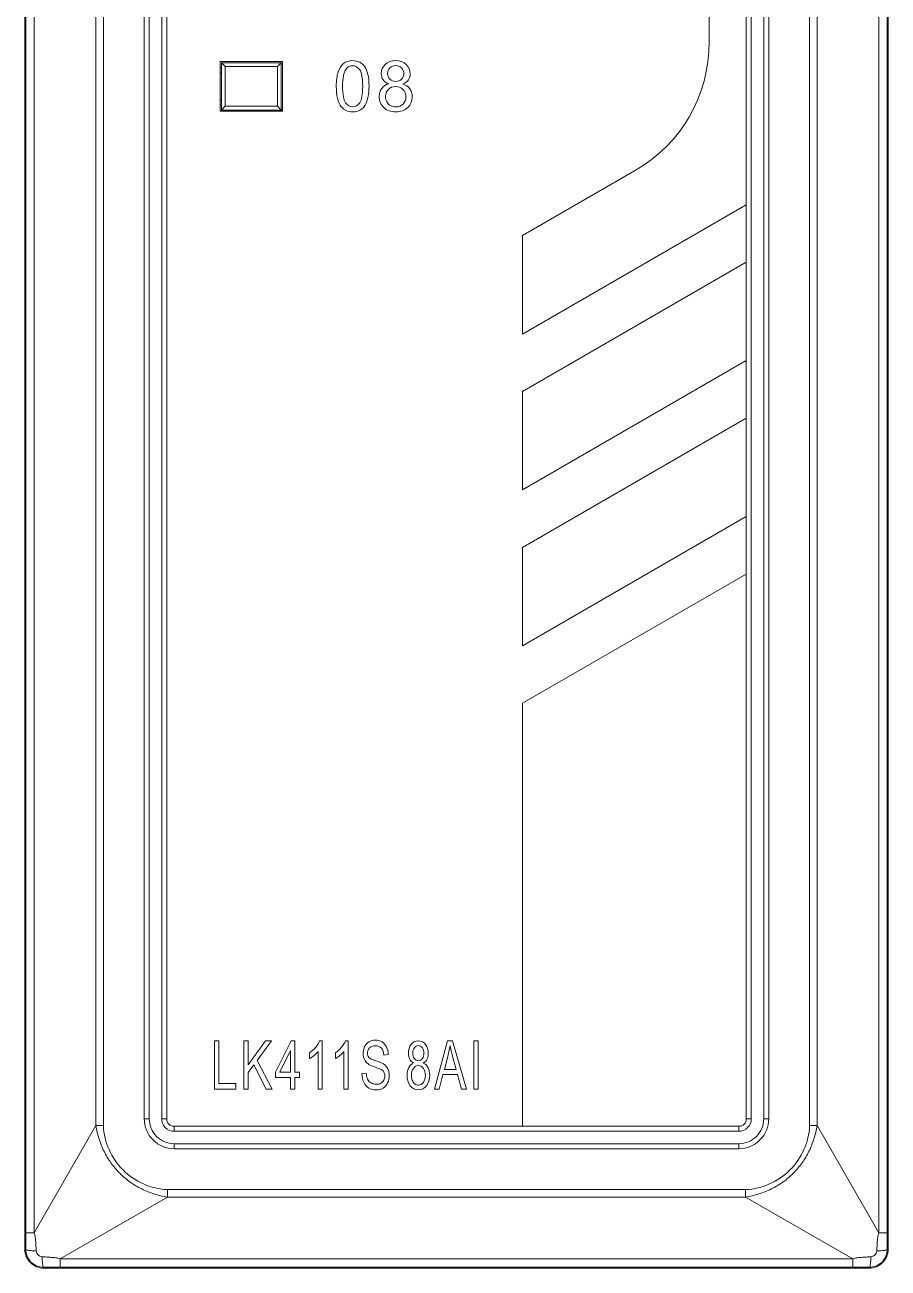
# Model space of a CAD drawing. Header units: millimetres. Extents: x 33157 to 59611, y -29750 to 1750.
# Drawn here: x 53865.92 to 53900.62, y -1579.76 to -1529.79 of the extents above; entities that cross this region are included whole.
import ezdxf

# ---------------------------------------------------------------- set-up
doc = ezdxf.new("R2010")
doc.units = ezdxf.units.MM
doc.layers.add('layer 1', color=7, linetype='Continuous', lineweight=18)

msp = doc.modelspace()

# ---------------------------------------------------------------- linework, layer by layer
at = {"layer": 'layer 1', "lineweight": 9}
for p, q in [((53865.916, -1480.509), (53865.916, -1579.009)), ((53900.616, -1480.509), (53900.616, -1579.009)), ((53865.954, -1481.173), (53865.954, -1578.345)), ((53866.295, -1481.173), (53866.295, -1578.345)), ((53900.236, -1481.173), (53900.236, -1578.345)), ((53900.578, -1481.173), (53900.578, -1578.345)), ((53868.762, -1485.49), (53868.762, -1574.029)), ((53869.078, -1485.49), (53869.078, -1574.029)), ((53897.454, -1485.49), (53897.454, -1574.029)), ((53897.77, -1485.49), (53897.77, -1574.029)), ((53870.716, -1485.759), (53870.716, -1573.759)), ((53870.916, -1485.759), (53870.916, -1573.759)), ((53871.416, -1485.759), (53871.416, -1573.759)), ((53871.616, -1485.759), (53871.616, -1573.759)), ((53894.916, -1485.759), (53894.916, -1573.759)), ((53895.116, -1485.759), (53895.116, -1573.759)), ((53895.616, -1485.759), (53895.616, -1573.759)), ((53895.816, -1485.759), (53895.816, -1573.759)), ((53873.766, -1531.259), (53873.766, -1533.259)), ((53873.816, -1531.309), (53873.816, -1533.209)), ((53873.966, -1531.459), (53873.966, -1533.059)), ((53876.066, -1531.459), (53876.066, -1533.059)), ((53876.216, -1531.309), (53876.216, -1533.209)), ((53876.266, -1531.259), (53876.266, -1533.259)), ((53868.762, -1574.029), (53868.762, -1574.029)), ((53869.078, -1574.029), (53869.078, -1574.029)), ((53870.916, -1573.759), (53870.916, -1573.759)), ((53871.616, -1573.759), (53871.616, -1573.759)), ((53871.916, -1574.059), (53871.916, -1574.059)), ((53871.916, -1574.059), (53871.916, -1574.259)), ((53894.616, -1574.059), (53894.616, -1574.059)), ((53894.616, -1574.059), (53894.616, -1574.059)), ((53894.616, -1574.059), (53894.616, -1574.259)), ((53895.116, -1573.759), (53895.116, -1573.759)), ((53895.816, -1573.759), (53895.816, -1573.759)), ((53897.77, -1574.029), (53897.77, -1574.029)), ((53894.616, -1574.259), (53894.616, -1574.259)), ((53871.916, -1574.759), (53871.916, -1574.759)), ((53871.916, -1574.759), (53871.916, -1574.959)), ((53894.616, -1574.759), (53894.616, -1574.759)), ((53894.616, -1574.759), (53894.616, -1574.759)), ((53894.616, -1574.759), (53894.616, -1574.959)), ((53894.616, -1574.959), (53894.616, -1574.959)), ((53871.646, -1576.597), (53871.646, -1576.597)), ((53871.646, -1576.597), (53871.646, -1576.913)), ((53894.885, -1576.597), (53894.885, -1576.597)), ((53894.885, -1576.597), (53894.885, -1576.597)), ((53894.885, -1576.597), (53894.885, -1576.913)), ((53871.646, -1576.913), (53871.646, -1576.913)), ((53894.885, -1576.913), (53894.885, -1576.913)), ((53866.295, -1578.345), (53866.295, -1578.345)), ((53900.578, -1578.345), (53900.578, -1578.345)), ((53865.953, -1579.009), (53865.953, -1579.009)), ((53900.616, -1579.009), (53900.616, -1579.009)), ((53867.33, -1579.38), (53867.33, -1579.38)), ((53867.33, -1579.38), (53867.33, -1579.721)), ((53899.202, -1579.38), (53899.202, -1579.38)), ((53899.202, -1579.38), (53899.202, -1579.38)), ((53899.202, -1579.38), (53899.202, -1579.721)), ((53866.666, -1579.722), (53866.666, -1579.722)), ((53866.666, -1579.722), (53866.666, -1579.759)), ((53899.202, -1579.721), (53899.202, -1579.721)), ((53899.866, -1579.722), (53899.866, -1579.722)), ((53899.866, -1579.722), (53899.866, -1579.759)), ((53899.866, -1579.759), (53899.866, -1579.759))]:
    msp.add_line(p, q, dxfattribs=at)
at = {"layer": 'layer 1'}
for points, knots in [([(53893.416, -1485.459), (53893.416, -1485.459), (53894.616, -1485.459), (53894.616, -1485.459), (53894.781, -1485.459), (53894.916, -1485.594), (53894.916, -1485.759), (53894.916, -1485.759), (53894.916, -1537.016), (53894.916, -1537.016), (53894.916, -1537.016), (53885.916, -1542.212), (53885.916, -1542.212), (53885.916, -1542.212), (53885.916, -1538.255), (53885.916, -1538.255), (53885.916, -1538.255), (53890.416, -1535.657), (53890.416, -1535.657), (53892.324, -1534.555), (53893.416, -1532.664), (53893.416, -1530.46), (53893.416, -1530.46), (53893.416, -1485.459), (53893.416, -1485.459)], [0, 0, 0, 0, 141587.315349, 141587.315349, 141587.315349, 283174.630699, 283174.630699, 283174.630699, 424761.946048, 424761.946048, 424761.946048, 566349.261398, 566349.261398, 566349.261398, 707936.576747, 707936.576747, 707936.576747, 849523.892096, 849523.892096, 849523.892096, 991111.207446, 991111.207446, 991111.207446, 1132698.522795, 1132698.522795, 1132698.522795, 1132698.522795]), ([(53878.434, -1532.255), (53878.434, -1532.016), (53878.459, -1531.824), (53878.508, -1531.678), (53878.557, -1531.532), (53878.63, -1531.419), (53878.727, -1531.341), (53878.823, -1531.262), (53878.945, -1531.223), (53879.092, -1531.223), (53879.2, -1531.223), (53879.295, -1531.245), (53879.377, -1531.288), (53879.459, -1531.332), (53879.527, -1531.395), (53879.58, -1531.477), (53879.632, -1531.559), (53879.674, -1531.659), (53879.704, -1531.778), (53879.734, -1531.896), (53879.749, -1532.055), (53879.749, -1532.255), (53879.749, -1532.492), (53879.725, -1532.684), (53879.676, -1532.83), (53879.628, -1532.976), (53879.555, -1533.088), (53879.458, -1533.167), (53879.362, -1533.247), (53879.239, -1533.286), (53879.092, -1533.286), (53878.897, -1533.286), (53878.745, -1533.217), (53878.634, -1533.078), (53878.501, -1532.909), (53878.434, -1532.635), (53878.434, -1532.255)], [0, 0, 0, 0, 138401.404889, 138401.404889, 138401.404889, 276802.809777, 276802.809777, 276802.809777, 415204.214666, 415204.214666, 415204.214666, 553605.619554, 553605.619554, 553605.619554, 692007.024443, 692007.024443, 692007.024443, 830408.429331, 830408.429331, 830408.429331, 968809.83422, 968809.83422, 968809.83422, 1107211.239108, 1107211.239108, 1107211.239108, 1245612.643997, 1245612.643997, 1245612.643997, 1384014.048885, 1384014.048885, 1384014.048885, 1522415.453774, 1522415.453774, 1522415.453774, 1660816.858662, 1660816.858662, 1660816.858662, 1660816.858662]), ([(53878.688, -1532.256), (53878.688, -1532.588), (53878.727, -1532.81), (53878.804, -1532.919), (53878.882, -1533.028), (53878.978, -1533.083), (53879.092, -1533.083), (53879.206, -1533.083), (53879.302, -1533.028), (53879.379, -1532.918), (53879.457, -1532.808), (53879.495, -1532.588), (53879.495, -1532.256), (53879.495, -1531.923), (53879.457, -1531.702), (53879.379, -1531.593), (53879.302, -1531.484), (53879.205, -1531.429), (53879.089, -1531.429), (53878.975, -1531.429), (53878.884, -1531.477), (53878.816, -1531.574), (53878.731, -1531.697), (53878.688, -1531.924), (53878.688, -1532.256)], [0, 0, 0, 0, 141623.116778, 141623.116778, 141623.116778, 283246.233556, 283246.233556, 283246.233556, 424869.350334, 424869.350334, 424869.350334, 566492.467112, 566492.467112, 566492.467112, 708115.58389, 708115.58389, 708115.58389, 849738.700668, 849738.700668, 849738.700668, 991361.817446, 991361.817446, 991361.817446, 1132984.934224, 1132984.934224, 1132984.934224, 1132984.934224]), ([(53880.543, -1532.157), (53880.44, -1532.119), (53880.364, -1532.065), (53880.314, -1531.995), (53880.265, -1531.925), (53880.24, -1531.842), (53880.24, -1531.744), (53880.24, -1531.597), (53880.292, -1531.474), (53880.398, -1531.374), (53880.503, -1531.273), (53880.644, -1531.223), (53880.819, -1531.223), (53880.995, -1531.223), (53881.137, -1531.274), (53881.244, -1531.377), (53881.352, -1531.479), (53881.405, -1531.604), (53881.405, -1531.751), (53881.405, -1531.845), (53881.381, -1531.927), (53881.332, -1531.996), (53881.283, -1532.065), (53881.209, -1532.119), (53881.108, -1532.157), (53881.232, -1532.197), (53881.326, -1532.262), (53881.39, -1532.352), (53881.455, -1532.442), (53881.487, -1532.549), (53881.487, -1532.675), (53881.487, -1532.847), (53881.426, -1532.992), (53881.304, -1533.11), (53881.182, -1533.227), (53881.021, -1533.286), (53880.822, -1533.286), (53880.623, -1533.286), (53880.463, -1533.227), (53880.341, -1533.109), (53880.219, -1532.991), (53880.158, -1532.844), (53880.158, -1532.667), (53880.158, -1532.536), (53880.191, -1532.426), (53880.258, -1532.338), (53880.325, -1532.249), (53880.42, -1532.189), (53880.543, -1532.157)], [0, 0, 0, 0, 136795.107895, 136795.107895, 136795.107895, 273590.215791, 273590.215791, 273590.215791, 410385.323686, 410385.323686, 410385.323686, 547180.431581, 547180.431581, 547180.431581, 683975.539477, 683975.539477, 683975.539477, 820770.647372, 820770.647372, 820770.647372, 957565.755268, 957565.755268, 957565.755268, 1094360.863163, 1094360.863163, 1094360.863163, 1231155.971058, 1231155.971058, 1231155.971058, 1367951.078954, 1367951.078954, 1367951.078954, 1504746.186849, 1504746.186849, 1504746.186849, 1641541.294744, 1641541.294744, 1641541.294744, 1778336.40264, 1778336.40264, 1778336.40264, 1915131.510535, 1915131.510535, 1915131.510535, 2051926.61843, 2051926.61843, 2051926.61843, 2188721.726326, 2188721.726326, 2188721.726326, 2188721.726326]), ([(53880.494, -1531.735), (53880.494, -1531.831), (53880.524, -1531.909), (53880.585, -1531.97), (53880.646, -1532.031), (53880.726, -1532.061), (53880.825, -1532.061), (53880.922, -1532.061), (53881, -1532.031), (53881.06, -1531.971), (53881.121, -1531.911), (53881.151, -1531.837), (53881.151, -1531.749), (53881.151, -1531.658), (53881.12, -1531.581), (53881.058, -1531.519), (53880.995, -1531.457), (53880.917, -1531.426), (53880.822, -1531.426), (53880.727, -1531.426), (53880.648, -1531.457), (53880.586, -1531.517), (53880.525, -1531.578), (53880.494, -1531.651), (53880.494, -1531.735)], [0, 0, 0, 0, 141627.778871, 141627.778871, 141627.778871, 283255.557742, 283255.557742, 283255.557742, 424883.336613, 424883.336613, 424883.336613, 566511.115484, 566511.115484, 566511.115484, 708138.894355, 708138.894355, 708138.894355, 849766.673226, 849766.673226, 849766.673226, 991394.452097, 991394.452097, 991394.452097, 1133022.230967, 1133022.230967, 1133022.230967, 1133022.230967]), ([(53880.412, -1532.669), (53880.412, -1532.74), (53880.428, -1532.809), (53880.461, -1532.875), (53880.494, -1532.941), (53880.544, -1532.992), (53880.611, -1533.028), (53880.677, -1533.064), (53880.749, -1533.083), (53880.824, -1533.083), (53880.944, -1533.083), (53881.042, -1533.045), (53881.118, -1532.969), (53881.195, -1532.892), (53881.233, -1532.795), (53881.233, -1532.678), (53881.233, -1532.558), (53881.194, -1532.46), (53881.115, -1532.382), (53881.036, -1532.303), (53880.936, -1532.264), (53880.816, -1532.264), (53880.699, -1532.264), (53880.602, -1532.303), (53880.526, -1532.38), (53880.45, -1532.457), (53880.412, -1532.554), (53880.412, -1532.669)], [0, 0, 0, 0, 140469.211303, 140469.211303, 140469.211303, 280938.422606, 280938.422606, 280938.422606, 421407.633908, 421407.633908, 421407.633908, 561876.845211, 561876.845211, 561876.845211, 702346.056514, 702346.056514, 702346.056514, 842815.267817, 842815.267817, 842815.267817, 983284.479119, 983284.479119, 983284.479119, 1123753.690422, 1123753.690422, 1123753.690422, 1264222.901725, 1264222.901725, 1264222.901725, 1264222.901725]), ([(53894.916, -1539.325), (53894.916, -1539.325), (53894.916, -1543.283), (53894.916, -1543.283), (53894.916, -1543.283), (53885.916, -1548.479), (53885.916, -1548.479), (53885.916, -1548.479), (53885.916, -1544.522), (53885.916, -1544.522), (53885.916, -1544.522), (53894.916, -1539.325), (53894.916, -1539.325)], [0, 0, 0, 0, 151322.397421, 151322.397421, 151322.397421, 302644.794843, 302644.794843, 302644.794843, 453967.192264, 453967.192264, 453967.192264, 605289.589685, 605289.589685, 605289.589685, 605289.589685]), ([(53894.916, -1545.593), (53894.916, -1545.593), (53894.916, -1549.55), (53894.916, -1549.55), (53894.916, -1549.55), (53885.916, -1554.746), (53885.916, -1554.746), (53885.916, -1554.746), (53885.916, -1550.789), (53885.916, -1550.789), (53885.916, -1550.789), (53894.916, -1545.593), (53894.916, -1545.593)], [0, 0, 0, 0, 151331.418415, 151331.418415, 151331.418415, 302662.836829, 302662.836829, 302662.836829, 453994.255244, 453994.255244, 453994.255244, 605325.673659, 605325.673659, 605325.673659, 605325.673659]), ([(53894.916, -1551.86), (53894.916, -1551.86), (53894.916, -1573.759), (53894.916, -1573.759), (53894.916, -1573.924), (53894.781, -1574.059), (53894.616, -1574.059), (53894.616, -1574.059), (53885.916, -1574.059), (53885.916, -1574.059), (53885.916, -1574.059), (53885.916, -1557.056), (53885.916, -1557.056), (53885.916, -1557.056), (53894.916, -1551.86), (53894.916, -1551.86)], [0, 0, 0, 0, 147311.267055, 147311.267055, 147311.267055, 294622.534111, 294622.534111, 294622.534111, 441933.801166, 441933.801166, 441933.801166, 589245.068222, 589245.068222, 589245.068222, 736556.335277, 736556.335277, 736556.335277, 736556.335277]), ([(53873.532, -1572.564), (53873.532, -1572.564), (53873.532, -1570.629), (53873.532, -1570.629), (53873.532, -1570.629), (53873.716, -1570.629), (53873.716, -1570.629), (53873.716, -1570.629), (53873.716, -1572.337), (53873.716, -1572.337), (53873.716, -1572.337), (53874.396, -1572.337), (53874.396, -1572.337), (53874.396, -1572.337), (53874.396, -1572.564), (53874.396, -1572.564), (53874.396, -1572.564), (53873.532, -1572.564), (53873.532, -1572.564)], [0, 0, 0, 0, 144882.56152, 144882.56152, 144882.56152, 289765.123039, 289765.123039, 289765.123039, 434647.684559, 434647.684559, 434647.684559, 579530.246078, 579530.246078, 579530.246078, 724412.807598, 724412.807598, 724412.807598, 869295.369117, 869295.369117, 869295.369117, 869295.369117]), ([(53874.714, -1572.564), (53874.714, -1572.564), (53874.714, -1570.629), (53874.714, -1570.629), (53874.714, -1570.629), (53874.898, -1570.629), (53874.898, -1570.629), (53874.898, -1570.629), (53874.898, -1571.588), (53874.898, -1571.588), (53874.898, -1571.588), (53875.585, -1570.629), (53875.585, -1570.629), (53875.585, -1570.629), (53875.833, -1570.629), (53875.833, -1570.629), (53875.833, -1570.629), (53875.253, -1571.414), (53875.253, -1571.414), (53875.253, -1571.414), (53875.858, -1572.564), (53875.858, -1572.564), (53875.858, -1572.564), (53875.617, -1572.564), (53875.617, -1572.564), (53875.617, -1572.564), (53875.124, -1571.588), (53875.124, -1571.588), (53875.124, -1571.588), (53874.898, -1571.894), (53874.898, -1571.894), (53874.898, -1571.894), (53874.898, -1572.564), (53874.898, -1572.564), (53874.898, -1572.564), (53874.714, -1572.564), (53874.714, -1572.564)], [0, 0, 0, 0, 138440.227159, 138440.227159, 138440.227159, 276880.454317, 276880.454317, 276880.454317, 415320.681476, 415320.681476, 415320.681476, 553760.908634, 553760.908634, 553760.908634, 692201.135793, 692201.135793, 692201.135793, 830641.362952, 830641.362952, 830641.362952, 969081.59011, 969081.59011, 969081.59011, 1107521.817269, 1107521.817269, 1107521.817269, 1245962.044427, 1245962.044427, 1245962.044427, 1384402.271586, 1384402.271586, 1384402.271586, 1522842.498744, 1522842.498744, 1522842.498744, 1661282.725903, 1661282.725903, 1661282.725903, 1661282.725903]), ([(53876.594, -1572.564), (53876.594, -1572.564), (53876.594, -1572.102), (53876.594, -1572.102), (53876.594, -1572.102), (53875.993, -1572.102), (53875.993, -1572.102), (53875.993, -1572.102), (53875.993, -1571.883), (53875.993, -1571.883), (53875.993, -1571.883), (53876.625, -1570.629), (53876.625, -1570.629), (53876.625, -1570.629), (53876.764, -1570.629), (53876.764, -1570.629), (53876.764, -1570.629), (53876.764, -1571.883), (53876.764, -1571.883), (53876.764, -1571.883), (53876.951, -1571.883), (53876.951, -1571.883), (53876.951, -1571.883), (53876.951, -1572.102), (53876.951, -1572.102), (53876.951, -1572.102), (53876.764, -1572.102), (53876.764, -1572.102), (53876.764, -1572.102), (53876.764, -1572.564), (53876.764, -1572.564), (53876.764, -1572.564), (53876.594, -1572.564), (53876.594, -1572.564)], [0, 0, 0, 0, 138959.794634, 138959.794634, 138959.794634, 277919.589269, 277919.589269, 277919.589269, 416879.383903, 416879.383903, 416879.383903, 555839.178538, 555839.178538, 555839.178538, 694798.973172, 694798.973172, 694798.973172, 833758.767807, 833758.767807, 833758.767807, 972718.562441, 972718.562441, 972718.562441, 1111678.357076, 1111678.357076, 1111678.357076, 1250638.15171, 1250638.15171, 1250638.15171, 1389597.946344, 1389597.946344, 1389597.946344, 1528557.740979, 1528557.740979, 1528557.740979, 1528557.740979]), ([(53877.871, -1572.564), (53877.871, -1572.564), (53877.701, -1572.564), (53877.701, -1572.564), (53877.701, -1572.564), (53877.701, -1571.05), (53877.701, -1571.05), (53877.66, -1571.105), (53877.606, -1571.159), (53877.54, -1571.214), (53877.473, -1571.268), (53877.413, -1571.309), (53877.361, -1571.336), (53877.361, -1571.336), (53877.361, -1571.107), (53877.361, -1571.107), (53877.456, -1571.044), (53877.539, -1570.969), (53877.61, -1570.88), (53877.681, -1570.791), (53877.732, -1570.705), (53877.761, -1570.621), (53877.761, -1570.621), (53877.871, -1570.621), (53877.871, -1570.621), (53877.871, -1570.621), (53877.871, -1572.564), (53877.871, -1572.564)], [0, 0, 0, 0, 140509.138945, 140509.138945, 140509.138945, 281018.27789, 281018.27789, 281018.27789, 421527.416836, 421527.416836, 421527.416836, 562036.555781, 562036.555781, 562036.555781, 702545.694726, 702545.694726, 702545.694726, 843054.833671, 843054.833671, 843054.833671, 983563.972616, 983563.972616, 983563.972616, 1124073.111562, 1124073.111562, 1124073.111562, 1264582.250507, 1264582.250507, 1264582.250507, 1264582.250507]), ([(53878.91, -1572.564), (53878.91, -1572.564), (53878.74, -1572.564), (53878.74, -1572.564), (53878.74, -1572.564), (53878.74, -1571.05), (53878.74, -1571.05), (53878.699, -1571.105), (53878.645, -1571.159), (53878.579, -1571.214), (53878.512, -1571.268), (53878.452, -1571.309), (53878.399, -1571.336), (53878.399, -1571.336), (53878.399, -1571.107), (53878.399, -1571.107), (53878.494, -1571.044), (53878.578, -1570.969), (53878.649, -1570.88), (53878.72, -1570.791), (53878.771, -1570.705), (53878.8, -1570.621), (53878.8, -1570.621), (53878.91, -1570.621), (53878.91, -1570.621), (53878.91, -1570.621), (53878.91, -1572.564), (53878.91, -1572.564)], [0, 0, 0, 0, 140511.809359, 140511.809359, 140511.809359, 281023.618717, 281023.618717, 281023.618717, 421535.428076, 421535.428076, 421535.428076, 562047.237434, 562047.237434, 562047.237434, 702559.046793, 702559.046793, 702559.046793, 843070.856151, 843070.856151, 843070.856151, 983582.66551, 983582.66551, 983582.66551, 1124094.474868, 1124094.474868, 1124094.474868, 1264606.284227, 1264606.284227, 1264606.284227, 1264606.284227]), ([(53879.462, -1571.942), (53879.462, -1571.942), (53879.634, -1571.921), (53879.634, -1571.921), (53879.642, -1572.018), (53879.661, -1572.098), (53879.691, -1572.16), (53879.721, -1572.223), (53879.767, -1572.273), (53879.83, -1572.312), (53879.893, -1572.35), (53879.964, -1572.369), (53880.042, -1572.369), (53880.112, -1572.369), (53880.174, -1572.355), (53880.227, -1572.326), (53880.281, -1572.296), (53880.32, -1572.256), (53880.346, -1572.205), (53880.372, -1572.155), (53880.386, -1572.099), (53880.386, -1572.04), (53880.386, -1571.979), (53880.373, -1571.927), (53880.348, -1571.881), (53880.323, -1571.836), (53880.281, -1571.798), (53880.223, -1571.767), (53880.186, -1571.747), (53880.104, -1571.716), (53879.977, -1571.673), (53879.85, -1571.63), (53879.761, -1571.59), (53879.71, -1571.552), (53879.644, -1571.504), (53879.595, -1571.443), (53879.563, -1571.372), (53879.53, -1571.3), (53879.514, -1571.22), (53879.514, -1571.131), (53879.514, -1571.033), (53879.534, -1570.941), (53879.574, -1570.857), (53879.613, -1570.772), (53879.671, -1570.707), (53879.747, -1570.663), (53879.823, -1570.619), (53879.908, -1570.597), (53880.001, -1570.597), (53880.104, -1570.597), (53880.194, -1570.62), (53880.272, -1570.666), (53880.351, -1570.712), (53880.411, -1570.78), (53880.453, -1570.87), (53880.495, -1570.96), (53880.518, -1571.062), (53880.521, -1571.175), (53880.521, -1571.175), (53880.345, -1571.194), (53880.345, -1571.194), (53880.336, -1571.072), (53880.304, -1570.98), (53880.249, -1570.917), (53880.195, -1570.855), (53880.114, -1570.824), (53880.008, -1570.824), (53879.897, -1570.824), (53879.817, -1570.852), (53879.766, -1570.909), (53879.715, -1570.966), (53879.69, -1571.034), (53879.69, -1571.114), (53879.69, -1571.184), (53879.708, -1571.241), (53879.744, -1571.286), (53879.779, -1571.33), (53879.871, -1571.377), (53880.02, -1571.424), (53880.169, -1571.471), (53880.271, -1571.512), (53880.326, -1571.547), (53880.406, -1571.599), (53880.466, -1571.664), (53880.504, -1571.744), (53880.543, -1571.823), (53880.562, -1571.914), (53880.562, -1572.018), (53880.562, -1572.121), (53880.541, -1572.218), (53880.498, -1572.309), (53880.456, -1572.399), (53880.396, -1572.47), (53880.317, -1572.521), (53880.238, -1572.571), (53880.15, -1572.596), (53880.051, -1572.596), (53879.926, -1572.596), (53879.821, -1572.571), (53879.737, -1572.52), (53879.652, -1572.469), (53879.586, -1572.392), (53879.538, -1572.29), (53879.49, -1572.187), (53879.464, -1572.072), (53879.462, -1571.942)], [0, 0, 0, 0, 134196.420657, 134196.420657, 134196.420657, 268392.841314, 268392.841314, 268392.841314, 402589.26197, 402589.26197, 402589.26197, 536785.682627, 536785.682627, 536785.682627, 670982.103284, 670982.103284, 670982.103284, 805178.523941, 805178.523941, 805178.523941, 939374.944597, 939374.944597, 939374.944597, 1073571.365254, 1073571.365254, 1073571.365254, 1207767.785911, 1207767.785911, 1207767.785911, 1341964.206568, 1341964.206568, 1341964.206568, 1476160.627224, 1476160.627224, 1476160.627224, 1610357.047881, 1610357.047881, 1610357.047881, 1744553.468538, 1744553.468538, 1744553.468538, 1878749.889195, 1878749.889195, 1878749.889195, 2012946.309851, 2012946.309851, 2012946.309851, 2147142.730508, 2147142.730508, 2147142.730508, 2281339.151165, 2281339.151165, 2281339.151165, 2415535.571822, 2415535.571822, 2415535.571822, 2549731.992479, 2549731.992479, 2549731.992479, 2683928.413135, 2683928.413135, 2683928.413135, 2818124.833792, 2818124.833792, 2818124.833792, 2952321.254449, 2952321.254449, 2952321.254449, 3086517.675106, 3086517.675106, 3086517.675106, 3220714.095762, 3220714.095762, 3220714.095762, 3354910.516419, 3354910.516419, 3354910.516419, 3489106.937076, 3489106.937076, 3489106.937076, 3623303.357733, 3623303.357733, 3623303.357733, 3757499.778389, 3757499.778389, 3757499.778389, 3891696.199046, 3891696.199046, 3891696.199046, 4025892.619703, 4025892.619703, 4025892.619703, 4160089.04036, 4160089.04036, 4160089.04036, 4294285.461016, 4294285.461016, 4294285.461016, 4428481.881673, 4428481.881673, 4428481.881673, 4562678.30233, 4562678.30233, 4562678.30233, 4696874.722987, 4696874.722987, 4696874.722987, 4696874.722987]), ([(53881.542, -1571.515), (53881.472, -1571.479), (53881.419, -1571.427), (53881.385, -1571.361), (53881.351, -1571.294), (53881.334, -1571.213), (53881.334, -1571.12), (53881.334, -1570.979), (53881.37, -1570.861), (53881.443, -1570.765), (53881.515, -1570.669), (53881.611, -1570.621), (53881.731, -1570.621), (53881.852, -1570.621), (53881.949, -1570.67), (53882.022, -1570.768), (53882.096, -1570.867), (53882.133, -1570.986), (53882.133, -1571.127), (53882.133, -1571.217), (53882.116, -1571.295), (53882.082, -1571.361), (53882.049, -1571.428), (53881.998, -1571.479), (53881.929, -1571.515), (53882.014, -1571.554), (53882.078, -1571.616), (53882.122, -1571.702), (53882.166, -1571.788), (53882.189, -1571.891), (53882.189, -1572.011), (53882.189, -1572.176), (53882.147, -1572.315), (53882.063, -1572.427), (53881.98, -1572.54), (53881.87, -1572.596), (53881.733, -1572.596), (53881.597, -1572.596), (53881.487, -1572.54), (53881.404, -1572.427), (53881.32, -1572.314), (53881.278, -1572.173), (53881.278, -1572.004), (53881.278, -1571.878), (53881.301, -1571.773), (53881.347, -1571.688), (53881.393, -1571.603), (53881.458, -1571.546), (53881.542, -1571.515)], [0, 0, 0, 0, 136848.933188, 136848.933188, 136848.933188, 273697.866376, 273697.866376, 273697.866376, 410546.799563, 410546.799563, 410546.799563, 547395.732751, 547395.732751, 547395.732751, 684244.665939, 684244.665939, 684244.665939, 821093.599127, 821093.599127, 821093.599127, 957942.532315, 957942.532315, 957942.532315, 1094791.465502, 1094791.465502, 1094791.465502, 1231640.39869, 1231640.39869, 1231640.39869, 1368489.331878, 1368489.331878, 1368489.331878, 1505338.265066, 1505338.265066, 1505338.265066, 1642187.198254, 1642187.198254, 1642187.198254, 1779036.131441, 1779036.131441, 1779036.131441, 1915885.064629, 1915885.064629, 1915885.064629, 2052733.997817, 2052733.997817, 2052733.997817, 2189582.931005, 2189582.931005, 2189582.931005, 2189582.931005]), ([(53882.378, -1572.564), (53882.378, -1572.564), (53882.909, -1570.629), (53882.909, -1570.629), (53882.909, -1570.629), (53883.111, -1570.629), (53883.111, -1570.629), (53883.111, -1570.629), (53883.674, -1572.564), (53883.674, -1572.564), (53883.674, -1572.564), (53883.466, -1572.564), (53883.466, -1572.564), (53883.466, -1572.564), (53883.305, -1571.978), (53883.305, -1571.978), (53883.305, -1571.978), (53882.723, -1571.978), (53882.723, -1571.978), (53882.723, -1571.978), (53882.573, -1572.564), (53882.573, -1572.564), (53882.573, -1572.564), (53882.378, -1572.564), (53882.378, -1572.564)], [0, 0, 0, 0, 141684.091085, 141684.091085, 141684.091085, 283368.182169, 283368.182169, 283368.182169, 425052.273254, 425052.273254, 425052.273254, 566736.364338, 566736.364338, 566736.364338, 708420.455423, 708420.455423, 708420.455423, 850104.546508, 850104.546508, 850104.546508, 991788.637592, 991788.637592, 991788.637592, 1133472.728677, 1133472.728677, 1133472.728677, 1133472.728677]), ([(53883.958, -1572.564), (53883.958, -1572.564), (53883.958, -1570.629), (53883.958, -1570.629), (53883.958, -1570.629), (53884.141, -1570.629), (53884.141, -1570.629), (53884.141, -1570.629), (53884.141, -1572.564), (53884.141, -1572.564), (53884.141, -1572.564), (53883.958, -1572.564), (53883.958, -1572.564)], [0, 0, 0, 0, 151354.870183, 151354.870183, 151354.870183, 302709.740367, 302709.740367, 302709.740367, 454064.61055, 454064.61055, 454064.61055, 605419.480734, 605419.480734, 605419.480734, 605419.480734]), ([(53876.594, -1571.883), (53876.594, -1571.883), (53876.594, -1571.013), (53876.594, -1571.013), (53876.594, -1571.013), (53876.16, -1571.883), (53876.16, -1571.883), (53876.16, -1571.883), (53876.594, -1571.883), (53876.594, -1571.883)], [0, 0, 0, 0, 157514.448552, 157514.448552, 157514.448552, 315028.897104, 315028.897104, 315028.897104, 472543.345656, 472543.345656, 472543.345656, 472543.345656]), ([(53881.508, -1571.112), (53881.508, -1571.203), (53881.529, -1571.278), (53881.571, -1571.336), (53881.613, -1571.394), (53881.667, -1571.424), (53881.735, -1571.424), (53881.801, -1571.424), (53881.855, -1571.395), (53881.896, -1571.337), (53881.938, -1571.28), (53881.959, -1571.209), (53881.959, -1571.125), (53881.959, -1571.038), (53881.937, -1570.964), (53881.894, -1570.905), (53881.852, -1570.845), (53881.798, -1570.816), (53881.733, -1570.816), (53881.668, -1570.816), (53881.614, -1570.845), (53881.572, -1570.903), (53881.53, -1570.961), (53881.508, -1571.031), (53881.508, -1571.112)], [0, 0, 0, 0, 141683.306266, 141683.306266, 141683.306266, 283366.612533, 283366.612533, 283366.612533, 425049.918799, 425049.918799, 425049.918799, 566733.225065, 566733.225065, 566733.225065, 708416.531332, 708416.531332, 708416.531332, 850099.837598, 850099.837598, 850099.837598, 991783.143864, 991783.143864, 991783.143864, 1133466.450131, 1133466.450131, 1133466.450131, 1133466.450131]), ([(53882.777, -1571.769), (53882.777, -1571.769), (53883.248, -1571.769), (53883.248, -1571.769), (53883.248, -1571.769), (53883.104, -1571.233), (53883.104, -1571.233), (53883.06, -1571.07), (53883.027, -1570.936), (53883.005, -1570.829), (53882.986, -1570.955), (53882.96, -1571.079), (53882.928, -1571.202), (53882.928, -1571.202), (53882.777, -1571.769), (53882.777, -1571.769)], [0, 0, 0, 0, 147327.893445, 147327.893445, 147327.893445, 294655.78689, 294655.78689, 294655.78689, 441983.680335, 441983.680335, 441983.680335, 589311.57378, 589311.57378, 589311.57378, 736639.467225, 736639.467225, 736639.467225, 736639.467225]), ([(53881.452, -1572.006), (53881.452, -1572.074), (53881.464, -1572.139), (53881.486, -1572.203), (53881.509, -1572.266), (53881.543, -1572.315), (53881.588, -1572.349), (53881.634, -1572.384), (53881.683, -1572.402), (53881.735, -1572.402), (53881.817, -1572.402), (53881.884, -1572.365), (53881.936, -1572.292), (53881.989, -1572.219), (53882.015, -1572.127), (53882.015, -1572.014), (53882.015, -1571.9), (53881.988, -1571.805), (53881.934, -1571.73), (53881.88, -1571.656), (53881.811, -1571.618), (53881.729, -1571.618), (53881.649, -1571.618), (53881.583, -1571.655), (53881.531, -1571.729), (53881.478, -1571.803), (53881.452, -1571.895), (53881.452, -1572.006)], [0, 0, 0, 0, 140522.08679, 140522.08679, 140522.08679, 281044.173579, 281044.173579, 281044.173579, 421566.260369, 421566.260369, 421566.260369, 562088.347159, 562088.347159, 562088.347159, 702610.433948, 702610.433948, 702610.433948, 843132.520738, 843132.520738, 843132.520738, 983654.607527, 983654.607527, 983654.607527, 1124176.694317, 1124176.694317, 1124176.694317, 1264698.781107, 1264698.781107, 1264698.781107, 1264698.781107])]:
    msp.add_open_spline(points, degree=3, knots=knots, dxfattribs=at)
at = {"layer": 'layer 1', "lineweight": 9}
for points in [[(53876.266, -1531.259), (53876.266, -1531.259), (53873.766, -1531.259), (53873.766, -1531.259)], [(53873.816, -1531.509), (53873.816, -1531.509), (53873.766, -1531.509), (53873.766, -1531.509)], [(53873.816, -1531.309), (53873.816, -1531.309), (53876.266, -1531.309), (53876.266, -1531.309)], [(53873.816, -1531.309), (53873.816, -1531.309), (53873.966, -1531.459), (53873.966, -1531.459)], [(53876.066, -1531.459), (53876.066, -1531.459), (53873.966, -1531.459), (53873.966, -1531.459)], [(53876.216, -1531.309), (53876.216, -1531.309), (53876.066, -1531.459), (53876.066, -1531.459)], [(53873.816, -1531.709), (53873.816, -1531.709), (53873.766, -1531.709), (53873.766, -1531.709)], [(53873.766, -1532.809), (53873.766, -1532.809), (53873.816, -1532.809), (53873.816, -1532.809)], [(53873.766, -1533.009), (53873.766, -1533.009), (53873.816, -1533.009), (53873.816, -1533.009)], [(53873.816, -1533.209), (53873.816, -1533.209), (53873.966, -1533.059), (53873.966, -1533.059)], [(53873.966, -1533.059), (53873.966, -1533.059), (53876.066, -1533.059), (53876.066, -1533.059)], [(53876.216, -1533.209), (53876.216, -1533.209), (53876.066, -1533.059), (53876.066, -1533.059)], [(53873.766, -1533.259), (53873.766, -1533.259), (53876.266, -1533.259), (53876.266, -1533.259)], [(53873.816, -1533.209), (53873.816, -1533.209), (53876.266, -1533.209), (53876.266, -1533.209)], [(53866.295, -1578.345), (53866.295, -1578.345), (53868.762, -1574.029), (53868.762, -1574.029)], [(53869.078, -1574.029), (53869.078, -1574.029), (53868.762, -1574.029), (53868.762, -1574.029)], [(53870.716, -1573.759), (53870.716, -1573.759), (53870.916, -1573.759), (53870.916, -1573.759)], [(53871.616, -1573.759), (53871.616, -1573.759), (53871.416, -1573.759), (53871.416, -1573.759)], [(53871.916, -1574.059), (53871.916, -1574.059), (53894.616, -1574.059), (53894.616, -1574.059)], [(53894.916, -1573.759), (53894.916, -1573.759), (53895.116, -1573.759), (53895.116, -1573.759)], [(53895.816, -1573.759), (53895.816, -1573.759), (53895.616, -1573.759), (53895.616, -1573.759)], [(53897.454, -1574.029), (53897.454, -1574.029), (53897.77, -1574.029), (53897.77, -1574.029)], [(53900.236, -1578.345), (53900.236, -1578.345), (53897.77, -1574.029), (53897.77, -1574.029)], [(53871.916, -1574.259), (53871.916, -1574.259), (53894.616, -1574.259), (53894.616, -1574.259)], [(53894.616, -1574.759), (53894.616, -1574.759), (53871.916, -1574.759), (53871.916, -1574.759)], [(53894.616, -1574.959), (53894.616, -1574.959), (53871.916, -1574.959), (53871.916, -1574.959)], [(53871.646, -1576.597), (53871.646, -1576.597), (53894.885, -1576.597), (53894.885, -1576.597)], [(53867.33, -1579.38), (53867.33, -1579.38), (53871.646, -1576.913), (53871.646, -1576.913)], [(53871.646, -1576.913), (53871.646, -1576.913), (53894.885, -1576.913), (53894.885, -1576.913)], [(53899.202, -1579.38), (53899.202, -1579.38), (53894.885, -1576.913), (53894.885, -1576.913)], [(53865.954, -1578.345), (53865.954, -1578.345), (53866.295, -1578.345), (53866.295, -1578.345)], [(53865.953, -1579.009), (53865.953, -1578.788), (53865.954, -1578.566), (53865.954, -1578.345)], [(53900.578, -1578.345), (53900.578, -1578.345), (53900.236, -1578.345), (53900.236, -1578.345)], [(53900.578, -1578.345), (53900.578, -1578.566), (53900.578, -1578.788), (53900.579, -1579.009)], [(53865.953, -1579.009), (53865.953, -1579.009), (53865.916, -1579.009), (53865.916, -1579.009)], [(53900.579, -1579.009), (53900.579, -1579.009), (53900.616, -1579.009), (53900.616, -1579.009)], [(53899.202, -1579.38), (53899.202, -1579.38), (53867.33, -1579.38), (53867.33, -1579.38)], [(53866.666, -1579.759), (53866.666, -1579.759), (53899.866, -1579.759), (53899.866, -1579.759)], [(53867.33, -1579.721), (53867.109, -1579.721), (53866.887, -1579.722), (53866.666, -1579.722)], [(53899.202, -1579.721), (53899.202, -1579.721), (53867.33, -1579.721), (53867.33, -1579.721)], [(53899.866, -1579.722), (53899.644, -1579.722), (53899.423, -1579.721), (53899.202, -1579.721)]]:
    msp.add_open_spline(points, degree=3, dxfattribs=at)
for points, knots in [([(53868.762, -1574.029), (53868.784, -1574.117), (53868.803, -1574.205), (53868.825, -1574.293), (53868.847, -1574.382), (53868.871, -1574.469), (53868.898, -1574.556), (53868.953, -1574.729), (53869.019, -1574.899), (53869.099, -1575.062), (53869.178, -1575.226), (53869.271, -1575.383), (53869.377, -1575.531), (53869.482, -1575.679), (53869.6, -1575.818), (53869.728, -1575.947), (53869.857, -1576.075), (53869.996, -1576.193), (53870.144, -1576.299), (53870.292, -1576.404), (53870.449, -1576.497), (53870.613, -1576.576), (53870.776, -1576.656), (53870.946, -1576.723), (53871.119, -1576.777), (53871.206, -1576.804), (53871.293, -1576.828), (53871.382, -1576.85), (53871.47, -1576.872), (53871.558, -1576.891), (53871.646, -1576.913)], [0, 0, 0, 0, 139723.18639, 139723.18639, 139723.18639, 279446.372779, 279446.372779, 279446.372779, 419169.559169, 419169.559169, 419169.559169, 558892.745559, 558892.745559, 558892.745559, 698615.931948, 698615.931948, 698615.931948, 838339.118338, 838339.118338, 838339.118338, 978062.304728, 978062.304728, 978062.304728, 1117785.491117, 1117785.491117, 1117785.491117, 1257508.677507, 1257508.677507, 1257508.677507, 1397231.863897, 1397231.863897, 1397231.863897, 1397231.863897]), ([(53869.078, -1574.029), (53869.078, -1574.195), (53869.1, -1574.361), (53869.138, -1574.523), (53869.176, -1574.685), (53869.23, -1574.843), (53869.298, -1574.995), (53869.434, -1575.298), (53869.626, -1575.577), (53869.862, -1575.813), (53870.098, -1576.049), (53870.377, -1576.241), (53870.68, -1576.377), (53870.832, -1576.445), (53870.99, -1576.499), (53871.152, -1576.537), (53871.314, -1576.575), (53871.48, -1576.597), (53871.646, -1576.597)], [0, 0, 0, 0, 144878.502693, 144878.502693, 144878.502693, 289757.005386, 289757.005386, 289757.005386, 434635.508079, 434635.508079, 434635.508079, 579514.010772, 579514.010772, 579514.010772, 724392.513464, 724392.513464, 724392.513464, 869271.016157, 869271.016157, 869271.016157, 869271.016157]), ([(53870.716, -1573.759), (53870.716, -1574.077), (53870.842, -1574.383), (53871.067, -1574.608), (53871.292, -1574.833), (53871.598, -1574.959), (53871.916, -1574.959)], [0, 0, 0, 0, 170655.889177, 170655.889177, 170655.889177, 341311.778354, 341311.778354, 341311.778354, 341311.778354]), ([(53870.916, -1573.759), (53870.916, -1574.024), (53871.021, -1574.279), (53871.209, -1574.466), (53871.396, -1574.654), (53871.651, -1574.759), (53871.916, -1574.759)], [0, 0, 0, 0, 170656.290503, 170656.290503, 170656.290503, 341312.581005, 341312.581005, 341312.581005, 341312.581005]), ([(53871.416, -1573.759), (53871.416, -1573.892), (53871.469, -1574.019), (53871.562, -1574.113), (53871.656, -1574.206), (53871.783, -1574.259), (53871.916, -1574.259)], [0, 0, 0, 0, 170657.29421, 170657.29421, 170657.29421, 341314.58842, 341314.58842, 341314.58842, 341314.58842]), ([(53871.616, -1573.759), (53871.616, -1573.839), (53871.648, -1573.915), (53871.704, -1573.971), (53871.76, -1574.028), (53871.836, -1574.059), (53871.916, -1574.059)], [0, 0, 0, 0, 170657.695699, 170657.695699, 170657.695699, 341315.391399, 341315.391399, 341315.391399, 341315.391399]), ([(53894.616, -1574.959), (53894.934, -1574.959), (53895.239, -1574.833), (53895.464, -1574.608), (53895.689, -1574.383), (53895.816, -1574.077), (53895.816, -1573.759)], [0, 0, 0, 0, 170731.880632, 170731.880632, 170731.880632, 341463.761264, 341463.761264, 341463.761264, 341463.761264]), ([(53894.616, -1574.759), (53894.881, -1574.759), (53895.135, -1574.654), (53895.323, -1574.466), (53895.511, -1574.279), (53895.616, -1574.024), (53895.616, -1573.759)], [0, 0, 0, 0, 170731.422307, 170731.422307, 170731.422307, 341462.844613, 341462.844613, 341462.844613, 341462.844613]), ([(53894.616, -1574.259), (53894.748, -1574.259), (53894.876, -1574.206), (53894.969, -1574.113), (53895.063, -1574.019), (53895.116, -1573.892), (53895.116, -1573.759)], [0, 0, 0, 0, 170730.276597, 170730.276597, 170730.276597, 341460.553194, 341460.553194, 341460.553194, 341460.553194]), ([(53894.616, -1574.059), (53894.695, -1574.059), (53894.772, -1574.028), (53894.828, -1573.971), (53894.884, -1573.915), (53894.916, -1573.839), (53894.916, -1573.759)], [0, 0, 0, 0, 170729.818243, 170729.818243, 170729.818243, 341459.636487, 341459.636487, 341459.636487, 341459.636487]), ([(53894.885, -1576.597), (53895.051, -1576.597), (53895.218, -1576.575), (53895.38, -1576.537), (53895.542, -1576.499), (53895.7, -1576.445), (53895.852, -1576.377), (53896.155, -1576.241), (53896.434, -1576.049), (53896.67, -1575.813), (53896.905, -1575.577), (53897.098, -1575.298), (53897.234, -1574.995), (53897.302, -1574.843), (53897.355, -1574.685), (53897.393, -1574.523), (53897.431, -1574.361), (53897.454, -1574.195), (53897.454, -1574.029)], [0, 0, 0, 0, 144949.49953, 144949.49953, 144949.49953, 289898.99906, 289898.99906, 289898.99906, 434848.49859, 434848.49859, 434848.49859, 579797.99812, 579797.99812, 579797.99812, 724747.49765, 724747.49765, 724747.49765, 869696.99718, 869696.99718, 869696.99718, 869696.99718]), ([(53894.885, -1576.913), (53894.973, -1576.891), (53895.062, -1576.872), (53895.15, -1576.85), (53895.238, -1576.828), (53895.326, -1576.804), (53895.413, -1576.777), (53895.586, -1576.722), (53895.756, -1576.656), (53895.919, -1576.576), (53896.082, -1576.497), (53896.239, -1576.404), (53896.388, -1576.299), (53896.536, -1576.193), (53896.675, -1576.075), (53896.804, -1575.947), (53896.932, -1575.818), (53897.05, -1575.679), (53897.155, -1575.531), (53897.261, -1575.383), (53897.354, -1575.226), (53897.433, -1575.062), (53897.513, -1574.899), (53897.579, -1574.729), (53897.634, -1574.556), (53897.661, -1574.469), (53897.685, -1574.382), (53897.707, -1574.293), (53897.729, -1574.205), (53897.748, -1574.117), (53897.77, -1574.029)], [0, 0, 0, 0, 139792.554066, 139792.554066, 139792.554066, 279585.108132, 279585.108132, 279585.108132, 419377.662198, 419377.662198, 419377.662198, 559170.216264, 559170.216264, 559170.216264, 698962.770331, 698962.770331, 698962.770331, 838755.324397, 838755.324397, 838755.324397, 978547.878463, 978547.878463, 978547.878463, 1118340.432529, 1118340.432529, 1118340.432529, 1258132.986595, 1258132.986595, 1258132.986595, 1397925.540661, 1397925.540661, 1397925.540661, 1397925.540661]), ([(53866.373, -1579.065), (53866.37, -1579.004), (53866.367, -1578.944), (53866.363, -1578.884), (53866.359, -1578.824), (53866.355, -1578.763), (53866.35, -1578.703), (53866.346, -1578.643), (53866.34, -1578.583), (53866.333, -1578.522), (53866.326, -1578.462), (53866.317, -1578.401), (53866.295, -1578.345)], [0, 0, 0, 0, 151318.953009, 151318.953009, 151318.953009, 302637.906018, 302637.906018, 302637.906018, 453956.859027, 453956.859027, 453956.859027, 605275.812036, 605275.812036, 605275.812036, 605275.812036]), ([(53900.236, -1578.345), (53900.225, -1578.373), (53900.218, -1578.403), (53900.213, -1578.432), (53900.207, -1578.462), (53900.203, -1578.492), (53900.199, -1578.522), (53900.192, -1578.582), (53900.186, -1578.643), (53900.181, -1578.703), (53900.177, -1578.763), (53900.173, -1578.824), (53900.169, -1578.884), (53900.165, -1578.944), (53900.162, -1579.004), (53900.159, -1579.065)], [0, 0, 0, 0, 147384.536839, 147384.536839, 147384.536839, 294769.073678, 294769.073678, 294769.073678, 442153.610517, 442153.610517, 442153.610517, 589538.147356, 589538.147356, 589538.147356, 736922.684195, 736922.684195, 736922.684195, 736922.684195]), ([(53865.916, -1579.009), (53865.916, -1579.208), (53865.995, -1579.399), (53866.136, -1579.539), (53866.276, -1579.68), (53866.467, -1579.759), (53866.666, -1579.759)], [0, 0, 0, 0, 170648.940223, 170648.940223, 170648.940223, 341297.880445, 341297.880445, 341297.880445, 341297.880445]), ([(53865.953, -1579.009), (53865.953, -1579.198), (53866.028, -1579.38), (53866.162, -1579.514), (53866.295, -1579.647), (53866.477, -1579.722), (53866.666, -1579.722)], [0, 0, 0, 0, 170649.014074, 170649.014074, 170649.014074, 341298.028148, 341298.028148, 341298.028148, 341298.028148]), ([(53865.953, -1579.009), (53865.953, -1579.014), (53865.958, -1579.017), (53865.962, -1579.019), (53865.97, -1579.024), (53865.978, -1579.026), (53865.986, -1579.028), (53865.998, -1579.032), (53866.011, -1579.035), (53866.024, -1579.037), (53866.041, -1579.041), (53866.058, -1579.043), (53866.075, -1579.045), (53866.12, -1579.051), (53866.165, -1579.055), (53866.21, -1579.058), (53866.264, -1579.061), (53866.319, -1579.064), (53866.373, -1579.065)], [0, 0, 0, 0, 144875.465431, 144875.465431, 144875.465431, 289750.930862, 289750.930862, 289750.930862, 434626.396292, 434626.396292, 434626.396292, 579501.861723, 579501.861723, 579501.861723, 724377.327154, 724377.327154, 724377.327154, 869252.792585, 869252.792585, 869252.792585, 869252.792585]), ([(53866.61, -1579.302), (53866.551, -1579.299), (53866.492, -1579.271), (53866.448, -1579.227), (53866.404, -1579.184), (53866.376, -1579.124), (53866.373, -1579.065)], [0, 0, 0, 0, 170649.957301, 170649.957301, 170649.957301, 341299.914602, 341299.914602, 341299.914602, 341299.914602]), ([(53899.866, -1579.759), (53900.065, -1579.759), (53900.256, -1579.68), (53900.396, -1579.539), (53900.537, -1579.399), (53900.616, -1579.208), (53900.616, -1579.009)], [0, 0, 0, 0, 170755.761167, 170755.761167, 170755.761167, 341511.522334, 341511.522334, 341511.522334, 341511.522334]), ([(53899.866, -1579.722), (53900.055, -1579.722), (53900.236, -1579.647), (53900.37, -1579.514), (53900.504, -1579.38), (53900.579, -1579.198), (53900.579, -1579.009)], [0, 0, 0, 0, 170755.677008, 170755.677008, 170755.677008, 341511.354017, 341511.354017, 341511.354017, 341511.354017]), ([(53900.159, -1579.065), (53900.155, -1579.124), (53900.127, -1579.183), (53900.084, -1579.227), (53900.04, -1579.271), (53899.981, -1579.299), (53899.921, -1579.302)], [0, 0, 0, 0, 170754.734876, 170754.734876, 170754.734876, 341509.469753, 341509.469753, 341509.469753, 341509.469753]), ([(53900.579, -1579.009), (53900.578, -1579.014), (53900.574, -1579.017), (53900.57, -1579.019), (53900.562, -1579.024), (53900.554, -1579.026), (53900.546, -1579.028), (53900.534, -1579.032), (53900.521, -1579.035), (53900.508, -1579.037), (53900.491, -1579.041), (53900.474, -1579.043), (53900.457, -1579.045), (53900.412, -1579.051), (53900.367, -1579.055), (53900.322, -1579.058), (53900.268, -1579.061), (53900.213, -1579.064), (53900.159, -1579.065)], [0, 0, 0, 0, 144966.806868, 144966.806868, 144966.806868, 289933.613735, 289933.613735, 289933.613735, 434900.420603, 434900.420603, 434900.420603, 579867.22747, 579867.22747, 579867.22747, 724834.034338, 724834.034338, 724834.034338, 869800.841206, 869800.841206, 869800.841206, 869800.841206]), ([(53866.666, -1579.722), (53866.661, -1579.722), (53866.659, -1579.717), (53866.656, -1579.713), (53866.652, -1579.705), (53866.649, -1579.697), (53866.647, -1579.689), (53866.643, -1579.677), (53866.64, -1579.664), (53866.638, -1579.651), (53866.634, -1579.634), (53866.632, -1579.617), (53866.63, -1579.6), (53866.624, -1579.556), (53866.62, -1579.51), (53866.617, -1579.465), (53866.614, -1579.411), (53866.611, -1579.356), (53866.61, -1579.302)], [0, 0, 0, 0, 144877.966336, 144877.966336, 144877.966336, 289755.932672, 289755.932672, 289755.932672, 434633.899008, 434633.899008, 434633.899008, 579511.865344, 579511.865344, 579511.865344, 724389.83168, 724389.83168, 724389.83168, 869267.798016, 869267.798016, 869267.798016, 869267.798016]), ([(53867.33, -1579.38), (53867.302, -1579.368), (53867.272, -1579.362), (53867.243, -1579.356), (53867.213, -1579.35), (53867.183, -1579.346), (53867.153, -1579.342), (53867.093, -1579.335), (53867.032, -1579.329), (53866.972, -1579.325), (53866.912, -1579.32), (53866.851, -1579.316), (53866.791, -1579.312), (53866.731, -1579.308), (53866.671, -1579.305), (53866.61, -1579.302)], [0, 0, 0, 0, 147296.312514, 147296.312514, 147296.312514, 294592.625028, 294592.625028, 294592.625028, 441888.937541, 441888.937541, 441888.937541, 589185.250055, 589185.250055, 589185.250055, 736481.562569, 736481.562569, 736481.562569, 736481.562569]), ([(53899.921, -1579.302), (53899.861, -1579.305), (53899.801, -1579.308), (53899.741, -1579.312), (53899.68, -1579.316), (53899.62, -1579.32), (53899.56, -1579.325), (53899.5, -1579.33), (53899.44, -1579.335), (53899.379, -1579.342), (53899.319, -1579.35), (53899.258, -1579.358), (53899.202, -1579.38)], [0, 0, 0, 0, 151411.71951, 151411.71951, 151411.71951, 302823.43902, 302823.43902, 302823.43902, 454235.15853, 454235.15853, 454235.15853, 605646.878041, 605646.878041, 605646.878041, 605646.878041]), ([(53899.866, -1579.722), (53899.87, -1579.722), (53899.873, -1579.717), (53899.876, -1579.713), (53899.88, -1579.705), (53899.883, -1579.697), (53899.885, -1579.689), (53899.889, -1579.677), (53899.892, -1579.664), (53899.894, -1579.651), (53899.897, -1579.634), (53899.9, -1579.617), (53899.902, -1579.6), (53899.908, -1579.556), (53899.912, -1579.51), (53899.915, -1579.465), (53899.918, -1579.411), (53899.92, -1579.356), (53899.921, -1579.302)], [0, 0, 0, 0, 144966.045512, 144966.045512, 144966.045512, 289932.091024, 289932.091024, 289932.091024, 434898.136536, 434898.136536, 434898.136536, 579864.182048, 579864.182048, 579864.182048, 724830.22756, 724830.22756, 724830.22756, 869796.273073, 869796.273073, 869796.273073, 869796.273073])]:
    msp.add_open_spline(points, degree=3, knots=knots, dxfattribs=at)

doc.saveas('drawing.dxf')
